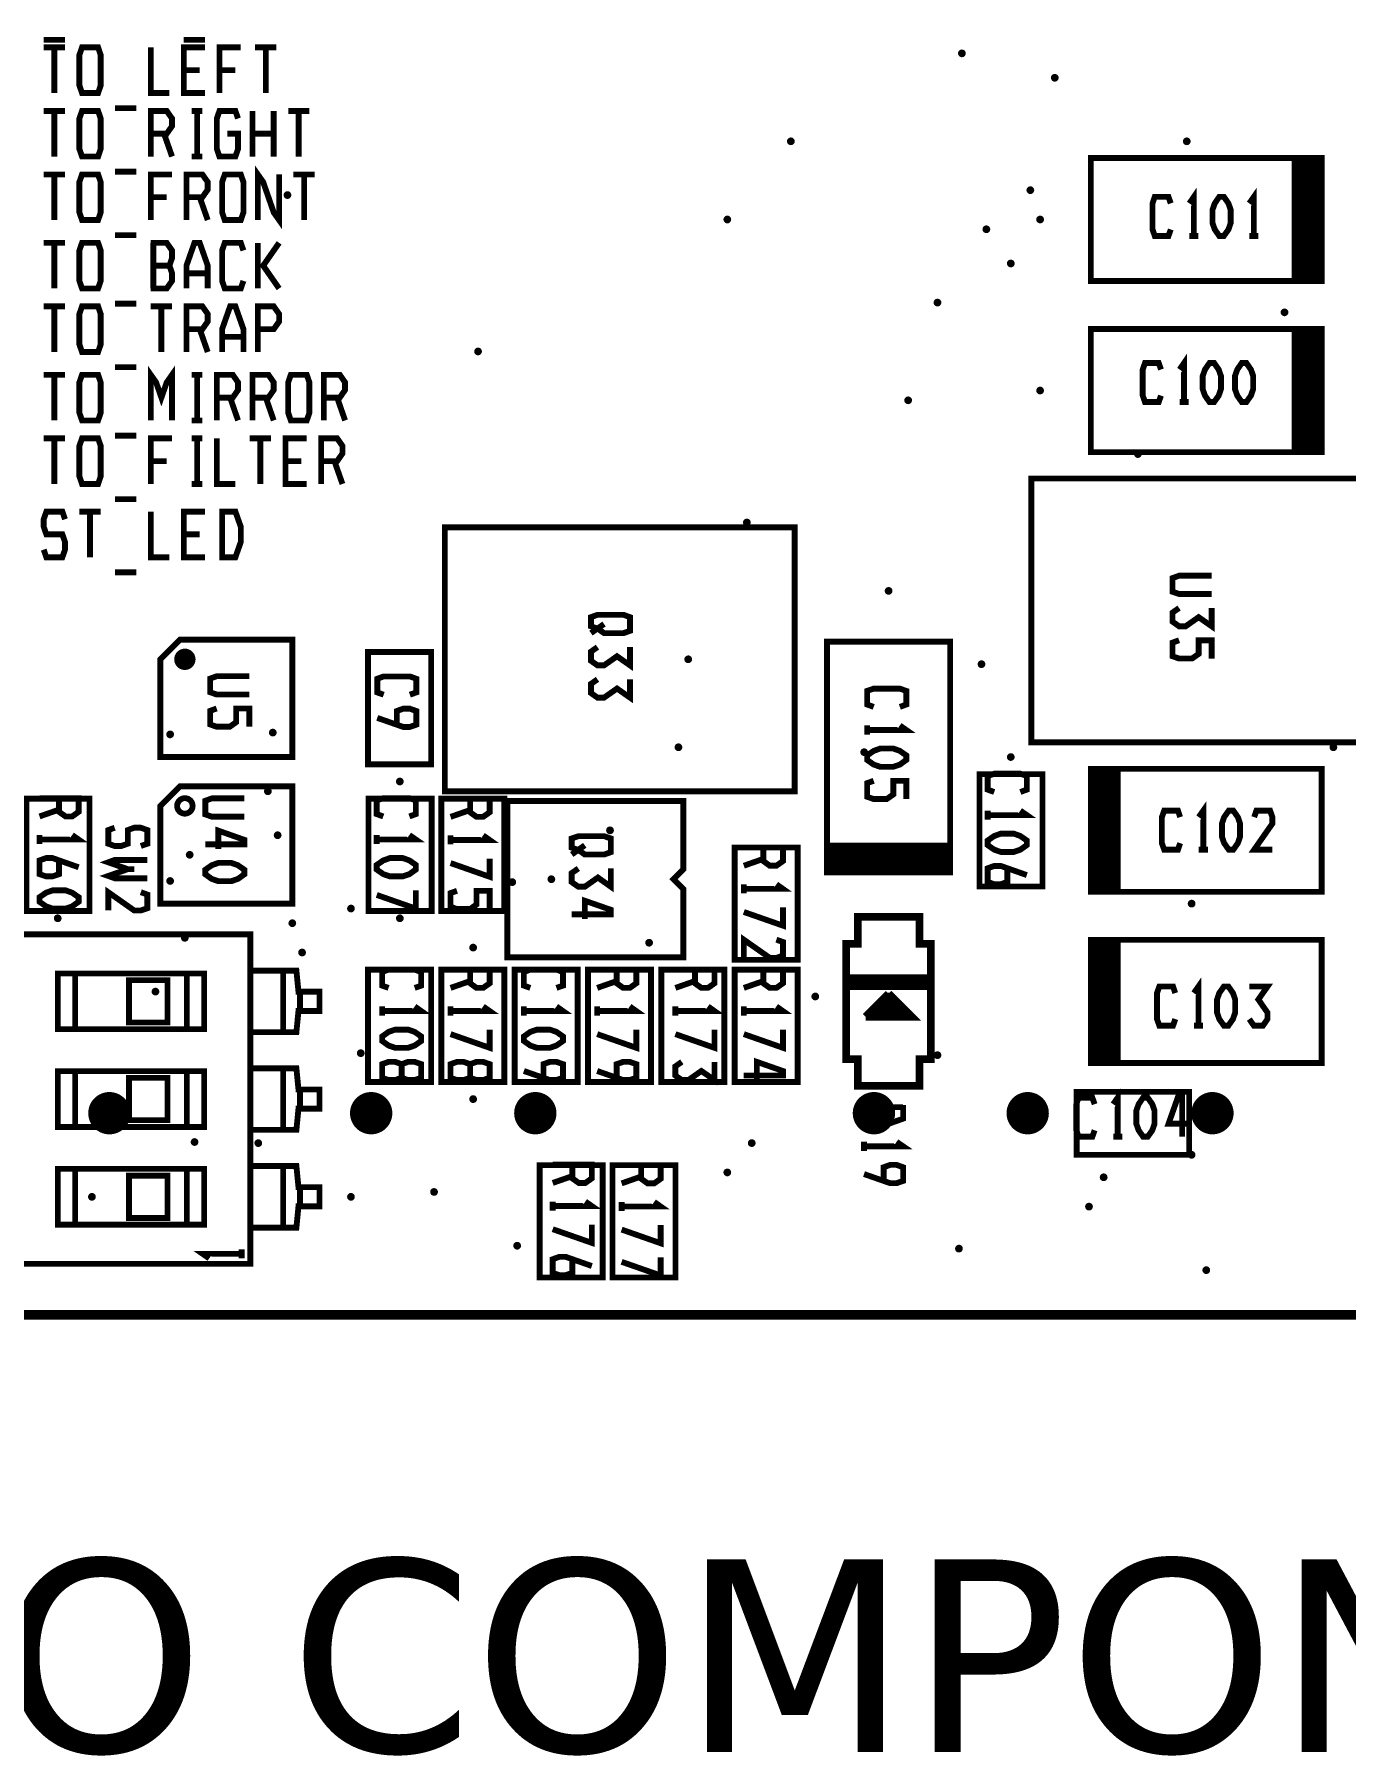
# Model space of a CAD drawing. Extents: x -3 to 440, y 331 to 583.
# Drawn here: x 42.77 to 76.84, y 331.15 to 375.88 of the extents above; entities that cross this region are included whole.
import ezdxf

# ---------------------------------------------------------------- set-up
doc = ezdxf.new("R2010")
doc.units = 0
doc.header["$MEASUREMENT"] = 0
doc.layers.get('0').update_dxf_attribs({"linetype": 'CONTINUOUS'})
for name, color, linetype in [('22-303-0_AST', 7, 'CONTINUOUS'), ('22-303-0_DRL', 1, 'CONTINUOUS'), ('THRUHOLE_NPT', 7, 'CONTINUOUS'), ('THRUHOLE_TAP', 1, 'CONTINUOUS')]:
    doc.layers.add(name, color=color, linetype=linetype)
doc.styles.get("Standard").update_dxf_attribs({"font": 'verdana.ttf', "height": 5})

# ---------------------------------------------------------------- blocks, each defined once
blk = doc.blocks.new('ROUND_28')
at = {"const_width": 0.54991}
blk.add_lwpolyline([(-0.274954, 0, 1), (0.274954, 0, 1)], format="xyb", close=True, dxfattribs=at)
blk = doc.blocks.new('ROUND_116')
at = {"const_width": 0.10033}
blk.add_lwpolyline([(-0.050164, 0, 1), (0.050164, 0, 1)], format="xyb", close=True, dxfattribs=at)
blk = doc.blocks.new('ROUND_117')
at = {"const_width": 0.10033}
blk.add_lwpolyline([(-0.050164, 0, 1), (0.050164, 0, 1)], format="xyb", close=True, dxfattribs=at)
blk = doc.blocks.new('ROUND_108')
at = {"const_width": 0.10033}
blk.add_lwpolyline([(-0.050164, 0, 1), (0.050164, 0, 1)], format="xyb", close=True, dxfattribs=at)

msp = doc.modelspace()

# ---------------------------------------------------------------- linework, layer by layer
at = {"layer": '22-303-0_AST'}
for points, const_width in [([(117.55, 582.606), (117.55, 572.606), (122.551, 572.606), (122.551, 582.606), (137.05, 582.606), (137.05, 342.606), (-2.95, 342.606), (-2.95, 582.606), (117.55, 582.606)], 0.254), ([(43.57, 375.743), (43.016, 375.743)], 0.152), ([(47.21, 375.743), (46.656, 375.743)], 0.152), ([(43.57, 375.545), (43.016, 375.545)], 0.152), ([(43.293, 374.359), (43.293, 375.545)], 0.152), ([(44.012, 374.359), (43.943, 374.557), (43.943, 375.347), (44.012, 375.545), (44.429, 375.545), (44.497, 375.347), (44.497, 374.557), (44.429, 374.359), (44.012, 374.359)], 0.152), ([(46.283, 374.359), (45.798, 374.359), (45.798, 375.545)], 0.152), ([(47.21, 374.359), (46.656, 374.359), (46.656, 375.545), (47.21, 375.545)], 0.152), ([(47.583, 374.359), (47.583, 375.545), (48.137, 375.545)], 0.152), ([(49.064, 375.545), (48.51, 375.545)], 0.152), ([(48.787, 374.359), (48.787, 375.545)], 0.152), ([(47.07, 374.953), (46.656, 374.953)], 0.152), ([(47.997, 374.953), (47.583, 374.953)], 0.152), ([(43.57, 373.894), (43.016, 373.894)], 0.152), ([(43.293, 372.708), (43.293, 373.894)], 0.152), ([(44.012, 372.708), (43.943, 372.906), (43.943, 373.696), (44.012, 373.894), (44.429, 373.894), (44.497, 373.696), (44.497, 372.906), (44.429, 372.708), (44.012, 372.708)], 0.152), ([(45.424, 373.965), (44.87, 373.965)], 0.152), ([(45.798, 373.302), (46.212, 373.302), (46.351, 373.5), (46.351, 373.696), (46.212, 373.894), (45.798, 373.894), (45.798, 372.708)], 0.152), ([(47.139, 373.894), (46.864, 373.894)], 0.152), ([(47.002, 372.708), (47.002, 373.894)], 0.152), ([(47.789, 373.302), (48.066, 373.302), (48.066, 372.906), (47.997, 372.708), (47.583, 372.708), (47.515, 372.906), (47.515, 373.696), (47.583, 373.894), (47.997, 373.894), (48.066, 373.696)], 0.152), ([(48.442, 372.708), (48.442, 373.894)], 0.152), ([(48.993, 372.708), (48.993, 373.894)], 0.152), ([(49.92, 373.894), (49.369, 373.894)], 0.152), ([(49.643, 372.708), (49.643, 373.894)], 0.152), ([(46.143, 373.302), (46.351, 372.708)], 0.152), ([(48.993, 373.302), (48.442, 373.302)], 0.152), ([(47.139, 372.708), (46.864, 372.708)], 0.152), ([(76.224, 372.672), (70.225, 372.672), (70.225, 369.472), (76.224, 369.472), (76.224, 372.672)], 0.152), ([(75.523, 369.472), (75.523, 372.672)], 0.152), ([(75.625, 369.472), (75.625, 372.672)], 0.152), ([(75.724, 369.472), (75.724, 372.672)], 0.152), ([(75.823, 369.472), (75.823, 372.672)], 0.152), ([(75.925, 369.472), (75.925, 372.672)], 0.152), ([(76.024, 369.472), (76.024, 372.672)], 0.152), ([(76.125, 369.472), (76.125, 372.672)], 0.152), ([(76.224, 369.472), (76.224, 372.672)], 0.152), ([(43.57, 372.243), (43.016, 372.243)], 0.152), ([(43.293, 371.057), (43.293, 372.243)], 0.152), ([(44.012, 371.057), (43.943, 371.255), (43.943, 372.045), (44.012, 372.243), (44.429, 372.243), (44.497, 372.045), (44.497, 371.255), (44.429, 371.057), (44.012, 371.057)], 0.152), ([(45.424, 372.314), (44.87, 372.314)], 0.152), ([(45.798, 371.057), (45.798, 372.243), (46.351, 372.243)], 0.152), ([(46.725, 371.651), (47.139, 371.651), (47.278, 371.849), (47.278, 372.045), (47.139, 372.243), (46.725, 372.243), (46.725, 371.057)], 0.152), ([(47.72, 371.057), (47.652, 371.255), (47.652, 372.045), (47.72, 372.243), (48.137, 372.243), (48.206, 372.045), (48.206, 371.255), (48.137, 371.057), (47.72, 371.057)], 0.152), ([(49.133, 372.243), (49.133, 371.057), (48.993, 371.255), (48.719, 372.045), (48.579, 372.243), (48.579, 371.057)], 0.152), ([(50.06, 372.243), (49.506, 372.243)], 0.152), ([(49.783, 371.057), (49.783, 372.243)], 0.152), ([(46.212, 371.651), (45.798, 371.651)], 0.152), ([(47.07, 371.651), (47.278, 371.057)], 0.152), ([(72.302, 370.813), (72.242, 370.645), (71.886, 370.645), (71.828, 370.813), (71.828, 371.491), (71.886, 371.661), (72.242, 371.661), (72.302, 371.491)], 0.152), ([(72.902, 370.645), (72.902, 371.661), (72.785, 371.491)], 0.152), ([(73.562, 370.645), (73.445, 370.813), (73.385, 370.983), (73.385, 371.321), (73.445, 371.491), (73.562, 371.661), (73.682, 371.661), (73.801, 371.491), (73.86, 371.321), (73.86, 370.983), (73.801, 370.813), (73.682, 370.645), (73.562, 370.645)], 0.152), ([(74.461, 370.645), (74.461, 371.661), (74.342, 371.491)], 0.152), ([(43.57, 370.465), (43.016, 370.465)], 0.152), ([(43.293, 369.279), (43.293, 370.465)], 0.152), ([(44.012, 369.279), (43.943, 369.477), (43.943, 370.267), (44.012, 370.465), (44.429, 370.465), (44.497, 370.267), (44.497, 369.477), (44.429, 369.279), (44.012, 369.279)], 0.152), ([(45.424, 370.663), (44.87, 370.663)], 0.152), ([(45.866, 369.873), (46.283, 369.873), (46.351, 370.071), (46.351, 370.267), (46.212, 370.465), (45.798, 370.465)], 0.152), ([(45.866, 369.279), (45.866, 370.465)], 0.152), ([(47.278, 369.279), (47.278, 369.873), (47.07, 370.465), (46.933, 370.465), (46.725, 369.873), (46.725, 369.279)], 0.152), ([(48.206, 369.477), (48.137, 369.279), (47.72, 369.279), (47.652, 369.477), (47.652, 370.267), (47.72, 370.465), (48.137, 370.465), (48.206, 370.267)], 0.152), ([(48.579, 370.465), (48.579, 369.279)], 0.152), ([(49.133, 369.279), (48.719, 369.873), (49.133, 370.465)], 0.152), ([(73.021, 370.645), (72.785, 370.645)], 0.152), ([(74.578, 370.645), (74.342, 370.645)], 0.152), ([(45.798, 369.279), (46.212, 369.279), (46.351, 369.477), (46.351, 369.675), (46.283, 369.873)], 0.152), ([(47.278, 369.675), (46.725, 369.675)], 0.152), ([(43.57, 368.814), (43.016, 368.814)], 0.152), ([(43.293, 367.628), (43.293, 368.814)], 0.152), ([(44.012, 367.628), (43.943, 367.826), (43.943, 368.616), (44.012, 368.814), (44.429, 368.814), (44.497, 368.616), (44.497, 367.826), (44.429, 367.628), (44.012, 367.628)], 0.152), ([(45.424, 368.885), (44.87, 368.885)], 0.152), ([(46.351, 368.814), (45.798, 368.814)], 0.152), ([(46.074, 367.628), (46.074, 368.814)], 0.152), ([(46.725, 368.222), (47.139, 368.222), (47.278, 368.42), (47.278, 368.616), (47.139, 368.814), (46.725, 368.814), (46.725, 367.628)], 0.152), ([(48.206, 367.628), (48.206, 368.222), (47.997, 368.814), (47.86, 368.814), (47.652, 368.222), (47.652, 367.628)], 0.152), ([(48.579, 368.222), (48.993, 368.222), (49.133, 368.42), (49.133, 368.616), (48.993, 368.814), (48.579, 368.814), (48.579, 367.628)], 0.152), ([(47.07, 368.222), (47.278, 367.628)], 0.152), ([(76.224, 368.227), (70.225, 368.227), (70.225, 365.027), (76.224, 365.027), (76.224, 368.227)], 0.152), ([(75.523, 365.027), (75.523, 368.227)], 0.152), ([(75.625, 365.027), (75.625, 368.227)], 0.152), ([(75.724, 365.027), (75.724, 368.227)], 0.152), ([(75.823, 365.027), (75.823, 368.227)], 0.152), ([(75.925, 365.027), (75.925, 368.227)], 0.152), ([(76.024, 365.027), (76.024, 368.227)], 0.152), ([(76.125, 365.027), (76.125, 368.227)], 0.152), ([(76.224, 365.027), (76.224, 368.227)], 0.152), ([(48.206, 368.024), (47.652, 368.024)], 0.152), ([(45.424, 367.234), (44.87, 367.234)], 0.152), ([(46.351, 365.85), (46.351, 367.036), (46.212, 366.838), (46.074, 366.444), (45.937, 366.838), (45.798, 367.036), (45.798, 365.85)], 0.152), ([(72.048, 366.495), (71.988, 366.327), (71.632, 366.327), (71.574, 366.495), (71.574, 367.173), (71.632, 367.343), (71.988, 367.343), (72.048, 367.173)], 0.152), ([(72.648, 366.327), (72.648, 367.343), (72.531, 367.173)], 0.152), ([(73.308, 366.327), (73.191, 366.495), (73.131, 366.665), (73.131, 367.003), (73.191, 367.173), (73.308, 367.343), (73.428, 367.343), (73.547, 367.173), (73.606, 367.003), (73.606, 366.665), (73.547, 366.495), (73.428, 366.327), (73.308, 366.327)], 0.152), ([(74.147, 366.327), (74.03, 366.495), (73.969, 366.665), (73.969, 367.003), (74.03, 367.173), (74.147, 367.343), (74.266, 367.343), (74.385, 367.173), (74.444, 367.003), (74.444, 366.665), (74.385, 366.495), (74.266, 366.327), (74.147, 366.327)], 0.152), ([(43.57, 367.036), (43.016, 367.036)], 0.152), ([(43.293, 365.85), (43.293, 367.036)], 0.152), ([(44.012, 365.85), (43.943, 366.048), (43.943, 366.838), (44.012, 367.036), (44.429, 367.036), (44.497, 366.838), (44.497, 366.048), (44.429, 365.85), (44.012, 365.85)], 0.152), ([(47.139, 367.036), (46.864, 367.036)], 0.152), ([(47.002, 365.85), (47.002, 367.036)], 0.152), ([(47.515, 366.444), (47.929, 366.444), (48.066, 366.642), (48.066, 366.838), (47.929, 367.036), (47.515, 367.036), (47.515, 365.85)], 0.152), ([(48.442, 366.444), (48.856, 366.444), (48.993, 366.642), (48.993, 366.838), (48.856, 367.036), (48.442, 367.036), (48.442, 365.85)], 0.152), ([(49.437, 365.85), (49.369, 366.048), (49.369, 366.838), (49.437, 367.036), (49.851, 367.036), (49.92, 366.838), (49.92, 366.048), (49.851, 365.85), (49.437, 365.85)], 0.152), ([(50.296, 366.444), (50.71, 366.444), (50.847, 366.642), (50.847, 366.838), (50.71, 367.036), (50.296, 367.036), (50.296, 365.85)], 0.152), ([(47.86, 366.444), (48.066, 365.85)], 0.152), ([(48.787, 366.444), (48.993, 365.85)], 0.152), ([(50.641, 366.444), (50.847, 365.85)], 0.152), ([(72.767, 366.327), (72.531, 366.327)], 0.152), ([(47.139, 365.85), (46.864, 365.85)], 0.152), ([(43.57, 365.385), (43.016, 365.385)], 0.152), ([(43.293, 364.199), (43.293, 365.385)], 0.152), ([(44.012, 364.199), (43.943, 364.397), (43.943, 365.187), (44.012, 365.385), (44.429, 365.385), (44.497, 365.187), (44.497, 364.397), (44.429, 364.199), (44.012, 364.199)], 0.152), ([(45.424, 365.456), (44.87, 365.456)], 0.152), ([(45.798, 364.199), (45.798, 365.385), (46.351, 365.385)], 0.152), ([(47.139, 365.385), (46.864, 365.385)], 0.152), ([(47.002, 364.199), (47.002, 365.385)], 0.152), ([(47.997, 364.199), (47.515, 364.199), (47.515, 365.385)], 0.152), ([(48.924, 365.385), (48.371, 365.385)], 0.152), ([(48.647, 364.199), (48.647, 365.385)], 0.152), ([(49.851, 364.199), (49.298, 364.199), (49.298, 365.385), (49.851, 365.385)], 0.152), ([(50.225, 364.793), (50.641, 364.793), (50.779, 364.991), (50.779, 365.187), (50.641, 365.385), (50.225, 365.385), (50.225, 364.199)], 0.152), ([(46.212, 364.793), (45.798, 364.793)], 0.152), ([(49.714, 364.793), (49.298, 364.793)], 0.152), ([(50.57, 364.793), (50.779, 364.199)], 0.152), ([(47.139, 364.199), (46.864, 364.199)], 0.152), ([(68.678, 357.534), (68.678, 357.483), (77.771, 357.483), (77.771, 364.341), (68.678, 364.341), (68.678, 357.534)], 0.152), ([(45.424, 363.805), (44.87, 363.805)], 0.152), ([(43.57, 363.282), (43.501, 363.48), (43.085, 363.48), (43.016, 363.282), (43.016, 363.086), (43.085, 362.888), (43.501, 362.888), (43.57, 362.69), (43.57, 362.492), (43.501, 362.294), (43.085, 362.294), (43.016, 362.492)], 0.152), ([(44.497, 363.48), (43.943, 363.48)], 0.152), ([(44.22, 362.294), (44.22, 363.48)], 0.152), ([(46.283, 362.294), (45.798, 362.294), (45.798, 363.48)], 0.152), ([(47.21, 362.294), (46.656, 362.294), (46.656, 363.48), (47.21, 363.48)], 0.152), ([(47.583, 362.294), (47.997, 362.294), (48.137, 362.69), (48.137, 363.086), (47.997, 363.48), (47.583, 363.48)], 0.152), ([(47.652, 362.294), (47.652, 363.48)], 0.152), ([(47.07, 362.888), (46.656, 362.888)], 0.152), ([(53.438, 356.264), (53.438, 356.213), (62.531, 356.213), (62.531, 363.071), (53.438, 363.071), (53.438, 356.264)], 0.152), ([(45.424, 361.9), (44.87, 361.9)], 0.152), ([(73.364, 361.339), (72.518, 361.339), (72.348, 361.397), (72.348, 361.753), (72.518, 361.814), (73.364, 361.814)], 0.152), ([(72.518, 360.975), (72.348, 360.856), (72.348, 360.62), (72.518, 360.5), (72.689, 360.5), (73.026, 360.737), (73.364, 360.5), (73.364, 360.975)], 0.152), ([(57.405, 360.798), (57.235, 360.737), (57.235, 360.5), (57.405, 360.442), (57.576, 360.323), (58.084, 360.323), (58.251, 360.381), (58.251, 360.737), (58.084, 360.798), (57.405, 360.798)], 0.152), ([(57.576, 360.559), (57.235, 360.323)], 0.152), ([(46.047, 359.642), (46.047, 357.102), (49.476, 357.102), (49.476, 360.15), (46.555, 360.15), (46.047, 359.642)], 0.152), ([(66.57, 354.102), (66.57, 360.102), (63.369, 360.102), (63.369, 354.102), (66.57, 354.102)], 0.152), ([(72.518, 360.137), (72.348, 360.076), (72.348, 359.721), (72.518, 359.662), (72.856, 359.662), (73.026, 359.782), (73.026, 360.137), (73.364, 360.137), (73.364, 359.662)], 0.152), ([(46.88, 359.68), (46.488, 359.68)], 0.152), ([(46.585, 359.817), (46.585, 359.469)], 0.152), ([(46.778, 359.817), (46.59, 359.817)], 0.152), ([(46.722, 359.837), (46.722, 359.446)], 0.152), ([(46.859, 359.736), (46.859, 359.548)], 0.152), ([(51.444, 359.832), (51.444, 356.911), (53.082, 356.911), (53.082, 359.832), (51.444, 359.832)], 0.152), ([(57.405, 359.959), (57.235, 359.84), (57.235, 359.604), (57.405, 359.484), (57.576, 359.484), (57.913, 359.721), (58.251, 359.484), (58.251, 359.959)], 0.152), ([(46.857, 359.543), (46.509, 359.543)], 0.152), ([(48.358, 358.727), (47.51, 358.727), (47.342, 358.786), (47.342, 359.141), (47.51, 359.202), (48.358, 359.202)], 0.152), ([(51.85, 358.722), (51.683, 358.781), (51.683, 359.136), (51.85, 359.197), (52.529, 359.197), (52.699, 359.136), (52.699, 358.781), (52.529, 358.722)], 0.152), ([(57.405, 359.121), (57.235, 359.002), (57.235, 358.766), (57.405, 358.646), (57.576, 358.646), (57.913, 358.882), (58.251, 358.646), (58.251, 359.121)], 0.152), ([(64.583, 358.405), (64.413, 358.466), (64.413, 358.821), (64.583, 358.88), (65.262, 358.88), (65.429, 358.821), (65.429, 358.466), (65.262, 358.405)], 0.152), ([(47.51, 358.364), (47.342, 358.303), (47.342, 357.948), (47.51, 357.889), (47.85, 357.889), (48.018, 358.009), (48.018, 358.364), (48.358, 358.364), (48.358, 357.889)], 0.152), ([(52.191, 357.943), (52.191, 358.298), (52.358, 358.359), (52.529, 358.359), (52.699, 358.298), (52.699, 357.943), (52.529, 357.884), (52.358, 357.884), (51.683, 358.12)], 0.152), ([(64.413, 357.686), (64.413, 357.922)], 0.152), ([(64.413, 357.805), (65.429, 357.805), (65.262, 357.922)], 0.152), ([(64.413, 357.145), (64.583, 357.262), (64.754, 357.323), (65.091, 357.323), (65.262, 357.262), (65.429, 357.145), (65.429, 357.026), (65.262, 356.906), (65.091, 356.848), (64.754, 356.848), (64.583, 356.906), (64.413, 357.026), (64.413, 357.145)], 0.152), ([(64.583, 356.485), (64.413, 356.424), (64.413, 356.068), (64.583, 356.01), (64.921, 356.01), (65.091, 356.129), (65.091, 356.485), (65.429, 356.485), (65.429, 356.01)], 0.152), ([(68.97, 353.736), (68.97, 356.657), (67.332, 356.657), (67.332, 353.736), (68.97, 353.736)], 0.152), ([(67.715, 356.193), (67.545, 356.254), (67.545, 356.609), (67.715, 356.668), (68.393, 356.668), (68.561, 356.609), (68.561, 356.254), (68.393, 356.193)], 0.152), ([(70.225, 353.597), (76.224, 353.597), (76.224, 356.797), (70.225, 356.797), (70.225, 353.597)], 0.152), ([(70.225, 356.797), (70.225, 353.597)], 0.152), ([(70.324, 356.797), (70.324, 353.597)], 0.152), ([(70.425, 356.797), (70.425, 353.597)], 0.152), ([(70.524, 356.797), (70.524, 353.597)], 0.152), ([(70.624, 356.797), (70.624, 353.597)], 0.152), ([(70.725, 356.797), (70.725, 353.597)], 0.152), ([(70.824, 356.797), (70.824, 353.597)], 0.152), ([(70.923, 356.797), (70.923, 353.597)], 0.152), ([(44.205, 353.101), (44.205, 356.022), (42.567, 356.022), (42.567, 353.101), (44.205, 353.101)], 0.152), ([(43.415, 356.033), (43.415, 355.677), (43.585, 355.558), (43.755, 355.558), (43.923, 355.677), (43.923, 356.033), (42.907, 356.033)], 0.152), ([(46.047, 355.832), (46.047, 353.292), (49.476, 353.292), (49.476, 356.34), (46.555, 356.34), (46.047, 355.832)], 0.152), ([(48.231, 355.552), (47.383, 355.552), (47.215, 355.611), (47.215, 355.966), (47.383, 356.027), (48.231, 356.027)], 0.152), ([(53.095, 353.101), (53.095, 356.022), (51.457, 356.022), (51.457, 353.101), (53.095, 353.101)], 0.152), ([(51.84, 355.558), (51.67, 355.619), (51.67, 355.974), (51.84, 356.033), (52.518, 356.033), (52.686, 355.974), (52.686, 355.619), (52.518, 355.558)], 0.152), ([(53.349, 356.022), (53.349, 353.101), (54.987, 353.101), (54.987, 356.022), (53.349, 356.022)], 0.152), ([(54.096, 356.022), (54.096, 355.667), (54.263, 355.547), (54.434, 355.547), (54.604, 355.667), (54.604, 356.022), (53.588, 356.022)], 0.152), ([(43.415, 355.735), (42.907, 355.558)], 0.152), ([(54.096, 355.725), (53.588, 355.547)], 0.152), ([(55.064, 355.959), (59.636, 355.959), (59.636, 354.181), (59.382, 353.927), (59.636, 353.673), (59.636, 351.895), (55.064, 351.895), (55.064, 355.959)], 0.152), ([(67.545, 355.474), (67.545, 355.71)], 0.152), ([(67.545, 355.593), (68.561, 355.593), (68.393, 355.71)], 0.152), ([(72.546, 354.864), (72.488, 354.694), (72.132, 354.694), (72.071, 354.864), (72.071, 355.54), (72.132, 355.71), (72.488, 355.71), (72.546, 355.54)], 0.152), ([(73.148, 354.694), (73.148, 355.71), (73.029, 355.54)], 0.152), ([(73.809, 354.694), (73.689, 354.864), (73.631, 355.032), (73.631, 355.372), (73.689, 355.54), (73.809, 355.71), (73.926, 355.71), (74.045, 355.54), (74.103, 355.372), (74.103, 355.032), (74.045, 354.864), (73.926, 354.694), (73.809, 354.694)], 0.152), ([(74.942, 354.694), (74.469, 354.694), (74.942, 355.372), (74.942, 355.54), (74.883, 355.71), (74.528, 355.71), (74.469, 355.54)], 0.152), ([(45.539, 354.79), (45.709, 354.849), (45.709, 355.204), (45.539, 355.265), (45.368, 355.265), (45.201, 355.204), (45.201, 354.849), (45.031, 354.79), (44.86, 354.79), (44.693, 354.849), (44.693, 355.204), (44.86, 355.265)], 0.152), ([(47.553, 354.714), (47.553, 355.189), (48.231, 354.95), (48.231, 354.834), (47.215, 354.834)], 0.152), ([(67.545, 354.933), (67.715, 355.05), (67.885, 355.111), (68.223, 355.111), (68.393, 355.05), (68.561, 354.933), (68.561, 354.813), (68.393, 354.694), (68.223, 354.636), (67.885, 354.636), (67.715, 354.694), (67.545, 354.813), (67.545, 354.933)], 0.152), ([(42.907, 354.839), (42.907, 355.075)], 0.152), ([(42.907, 354.958), (43.923, 354.958), (43.755, 355.075)], 0.152), ([(51.67, 354.839), (51.67, 355.075)], 0.152), ([(51.67, 354.958), (52.686, 354.958), (52.518, 355.075)], 0.152), ([(53.588, 354.829), (53.588, 355.065)], 0.152), ([(53.588, 354.945), (54.604, 354.945), (54.434, 355.065)], 0.152), ([(56.908, 355.044), (56.737, 354.986), (56.737, 354.747), (56.908, 354.689), (57.075, 354.569), (57.583, 354.569), (57.753, 354.63), (57.753, 354.986), (57.583, 355.044), (56.908, 355.044)], 0.152), ([(57.075, 354.808), (56.737, 354.569)], 0.152), ([(60.969, 354.752), (60.969, 351.831), (62.607, 351.831), (62.607, 354.752), (60.969, 354.752)], 0.152), ([(61.716, 354.752), (61.716, 354.397), (61.883, 354.277), (62.054, 354.277), (62.224, 354.397), (62.224, 354.752), (61.208, 354.752)], 0.152), ([(63.369, 354.803), (66.57, 354.803)], 0.152), ([(63.369, 354.702), (66.57, 354.702)], 0.152), ([(73.265, 354.694), (73.029, 354.694)], 0.152), ([(43.415, 354.415), (43.415, 354.059), (43.247, 354.001), (43.077, 354.001), (42.907, 354.059), (42.907, 354.415), (43.077, 354.476), (43.247, 354.476), (43.923, 354.237)], 0.152), ([(45.368, 354.188), (45.201, 354.188), (44.693, 354.366), (44.86, 354.427), (45.709, 354.427)], 0.152), ([(47.215, 354.173), (47.383, 354.29), (47.553, 354.351), (47.891, 354.351), (48.061, 354.29), (48.231, 354.173), (48.231, 354.054), (48.061, 353.934), (47.891, 353.876), (47.553, 353.876), (47.383, 353.934), (47.215, 354.054), (47.215, 354.173)], 0.152), ([(51.67, 354.298), (51.84, 354.415), (52.01, 354.476), (52.348, 354.476), (52.518, 354.415), (52.686, 354.298), (52.686, 354.178), (52.518, 354.059), (52.348, 354.001), (52.01, 354.001), (51.84, 354.059), (51.67, 354.178), (51.67, 354.298)], 0.152), ([(53.588, 354.346), (54.604, 353.99), (54.604, 354.463)], 0.152), ([(56.908, 354.206), (56.737, 354.087), (56.737, 353.851), (56.908, 353.731), (57.075, 353.731), (57.416, 353.97), (57.753, 353.731), (57.753, 354.206)], 0.152), ([(61.716, 354.455), (61.208, 354.277)], 0.152), ([(63.369, 354.603), (66.57, 354.603)], 0.152), ([(63.369, 354.503), (66.57, 354.503)], 0.152), ([(63.369, 354.402), (66.57, 354.402)], 0.152), ([(63.369, 354.303), (66.57, 354.303)], 0.152), ([(63.369, 354.201), (66.57, 354.201)], 0.152), ([(68.053, 354.211), (68.053, 353.856), (67.885, 353.797), (67.715, 353.797), (67.545, 353.856), (67.545, 354.211), (67.715, 354.272), (67.885, 354.272), (68.561, 354.034)], 0.152), ([(45.709, 353.952), (44.86, 353.952), (44.693, 354.011), (45.201, 354.188)], 0.152), ([(61.208, 353.559), (61.208, 353.795)], 0.152), ([(61.208, 353.675), (62.224, 353.675), (62.054, 353.795)], 0.152), ([(63.369, 354.102), (66.57, 354.102)], 0.152), ([(42.907, 353.46), (43.077, 353.576), (43.247, 353.637), (43.585, 353.637), (43.755, 353.576), (43.923, 353.46), (43.923, 353.34), (43.755, 353.221), (43.585, 353.162), (43.247, 353.162), (43.077, 353.221), (42.907, 353.34), (42.907, 353.46)], 0.152), ([(44.693, 353.114), (44.693, 353.589), (45.368, 353.114), (45.539, 353.114), (45.709, 353.172), (45.709, 353.528), (45.539, 353.589)], 0.152), ([(51.67, 353.518), (52.686, 353.162), (52.686, 353.637)], 0.152), ([(53.755, 353.625), (53.588, 353.566), (53.588, 353.211), (53.755, 353.152), (54.096, 353.152), (54.263, 353.269), (54.263, 353.625), (54.604, 353.625), (54.604, 353.152)], 0.152), ([(57.075, 352.893), (57.075, 353.368), (57.753, 353.132), (57.753, 353.012), (56.737, 353.012)], 0.152), ([(61.208, 353.076), (62.224, 352.72), (62.224, 353.193)], 0.152), ([(63.87, 352.25), (63.87, 349.253), (64.169, 349.253), (64.169, 348.555), (65.77, 348.555), (65.77, 349.253), (66.069, 349.253), (66.069, 352.25), (65.77, 352.25), (65.77, 352.949), (64.169, 352.949), (64.169, 352.25), (63.87, 352.25)], 0.201), ([(42.183, 343.932), (42.183, 352.492), (48.383, 352.492), (48.383, 343.932), (42.183, 343.932)], 0.152), ([(61.208, 351.882), (61.208, 352.355), (61.883, 351.882), (62.054, 351.882), (62.224, 351.941), (62.224, 352.296), (62.054, 352.355)], 0.152), ([(70.225, 349.152), (76.224, 349.152), (76.224, 352.352), (70.225, 352.352), (70.225, 349.152)], 0.152), ([(70.225, 352.352), (70.225, 349.152)], 0.152), ([(70.324, 352.352), (70.324, 349.152)], 0.152), ([(70.425, 352.352), (70.425, 349.152)], 0.152), ([(70.524, 352.352), (70.524, 349.152)], 0.152), ([(70.624, 352.352), (70.624, 349.152)], 0.152), ([(70.725, 352.352), (70.725, 349.152)], 0.152), ([(70.824, 352.352), (70.824, 349.152)], 0.152), ([(70.923, 352.352), (70.923, 349.152)], 0.152), ([(48.383, 351.552), (49.239, 351.552), (49.582, 351.552), (49.636, 351.003), (49.676, 351.003), (50.184, 351.003), (50.184, 350.503), (49.676, 350.503), (49.636, 350.503), (49.582, 349.952), (49.239, 349.952), (48.383, 349.952)], 0.152), ([(49.239, 351.552), (49.239, 349.952)], 0.152), ([(51.444, 351.577), (51.444, 348.656), (53.082, 348.656), (53.082, 351.577), (51.444, 351.577)], 0.152), ([(51.977, 351.102), (51.81, 351.161), (51.81, 351.516), (51.977, 351.577), (52.656, 351.577), (52.826, 351.516), (52.826, 351.161), (52.656, 351.102)], 0.152), ([(53.349, 351.577), (53.349, 348.656), (54.987, 348.656), (54.987, 351.577), (53.349, 351.577)], 0.152), ([(54.096, 351.577), (54.096, 351.222), (54.263, 351.102), (54.434, 351.102), (54.604, 351.222), (54.604, 351.577), (53.588, 351.577)], 0.152), ([(55.254, 351.577), (55.254, 348.656), (56.892, 348.656), (56.892, 351.577), (55.254, 351.577)], 0.152), ([(55.66, 351.102), (55.493, 351.161), (55.493, 351.516), (55.66, 351.577), (56.339, 351.577), (56.509, 351.516), (56.509, 351.161), (56.339, 351.102)], 0.152), ([(57.159, 351.577), (57.159, 348.656), (58.797, 348.656), (58.797, 351.577), (57.159, 351.577)], 0.152), ([(57.906, 351.577), (57.906, 351.222), (58.073, 351.102), (58.244, 351.102), (58.414, 351.222), (58.414, 351.577), (57.398, 351.577)], 0.152), ([(59.064, 351.577), (59.064, 348.656), (60.702, 348.656), (60.702, 351.577), (59.064, 351.577)], 0.152), ([(59.938, 351.577), (59.938, 351.222), (60.105, 351.102), (60.276, 351.102), (60.446, 351.222), (60.446, 351.577), (59.43, 351.577)], 0.152), ([(60.969, 351.577), (60.969, 348.656), (62.607, 348.656), (62.607, 351.577), (60.969, 351.577)], 0.152), ([(61.716, 351.577), (61.716, 351.222), (61.883, 351.102), (62.054, 351.102), (62.224, 351.222), (62.224, 351.577), (61.208, 351.577)], 0.152), ([(47.184, 351.478), (43.385, 351.478), (43.385, 350.028), (47.184, 350.028), (47.184, 351.478)], 0.152), ([(43.834, 350.028), (43.834, 351.478)], 0.152), ([(46.234, 351.303), (46.234, 350.203), (45.234, 350.203), (45.234, 351.303), (46.234, 351.303)], 0.152), ([(46.735, 351.478), (46.735, 350.028)], 0.152), ([(54.096, 351.28), (53.588, 351.102)], 0.152), ([(57.906, 351.28), (57.398, 351.102)], 0.152), ([(59.938, 351.28), (59.43, 351.102)], 0.152), ([(61.716, 351.28), (61.208, 351.102)], 0.152), ([(64.07, 351.351), (63.87, 351.351), (63.87, 351.151)], 0.201), ([(66.069, 351.321), (63.87, 351.321)], 0.201), ([(66.069, 351.151), (63.87, 351.151)], 0.201), ([(64.04, 351.351), (64.04, 351.151)], 0.201), ([(66.069, 351.351), (64.07, 351.351)], 0.201), ([(64.218, 351.351), (64.218, 351.151)], 0.201), ([(64.398, 351.351), (64.398, 351.151)], 0.201), ([(64.578, 351.351), (64.578, 351.151)], 0.201), ([(64.759, 351.351), (64.759, 351.151)], 0.201), ([(64.936, 351.351), (64.936, 351.151)], 0.201), ([(65.117, 351.351), (65.117, 351.151)], 0.201), ([(65.297, 351.351), (65.297, 351.151)], 0.201), ([(65.478, 351.351), (65.478, 351.151)], 0.201), ([(65.658, 351.351), (65.658, 351.151)], 0.201), ([(65.836, 351.351), (65.836, 351.151)], 0.201), ([(66.016, 351.351), (66.016, 351.151)], 0.201), ([(66.069, 351.351), (66.069, 351.151)], 0.201), ([(72.419, 350.292), (72.361, 350.122), (72.005, 350.122), (71.944, 350.292), (71.944, 350.968), (72.005, 351.138), (72.361, 351.138), (72.419, 350.968)], 0.152), ([(73.021, 350.122), (73.021, 351.138), (72.902, 350.968)], 0.152), ([(73.682, 350.122), (73.562, 350.292), (73.504, 350.46), (73.504, 350.8), (73.562, 350.968), (73.682, 351.138), (73.799, 351.138), (73.918, 350.968), (73.976, 350.8), (73.976, 350.46), (73.918, 350.292), (73.799, 350.122), (73.682, 350.122)], 0.152), ([(74.342, 350.292), (74.459, 350.122), (74.698, 350.122), (74.815, 350.292), (74.815, 350.46), (74.578, 350.8), (74.815, 351.138), (74.342, 351.138)], 0.152), ([(49.676, 351.003), (49.676, 350.503)], 0.152), ([(51.81, 350.384), (51.81, 350.62)], 0.152), ([(51.81, 350.5), (52.826, 350.5), (52.656, 350.62)], 0.152), ([(53.588, 350.384), (53.588, 350.62)], 0.152), ([(53.588, 350.5), (54.604, 350.5), (54.434, 350.62)], 0.152), ([(55.493, 350.384), (55.493, 350.62)], 0.152), ([(55.493, 350.5), (56.509, 350.5), (56.339, 350.62)], 0.152), ([(57.398, 350.384), (57.398, 350.62)], 0.152), ([(57.398, 350.5), (58.414, 350.5), (58.244, 350.62)], 0.152), ([(59.43, 350.384), (59.43, 350.62)], 0.152), ([(59.43, 350.5), (60.446, 350.5), (60.276, 350.62)], 0.152), ([(61.208, 350.384), (61.208, 350.62)], 0.152), ([(61.208, 350.5), (62.224, 350.5), (62.054, 350.62)], 0.152), ([(64.97, 350.953), (65.569, 350.353), (64.37, 350.353)], 0.201), ([(64.97, 350.953), (64.37, 350.353)], 0.201), ([(64.718, 350.701), (64.718, 350.353)], 0.201), ([(65.221, 350.701), (64.718, 350.701)], 0.201), ([(64.898, 350.881), (64.898, 350.353)], 0.201), ([(65.041, 350.881), (64.898, 350.881)], 0.201), ([(65.079, 350.843), (65.079, 350.353)], 0.201), ([(65.257, 350.663), (65.257, 350.353)], 0.201), ([(64.538, 350.521), (64.538, 350.353)], 0.201), ([(65.401, 350.521), (64.538, 350.521)], 0.201), ([(65.437, 350.485), (65.437, 350.353)], 0.201), ([(51.81, 349.84), (51.977, 349.959), (52.148, 350.018), (52.485, 350.018), (52.656, 349.959), (52.826, 349.84), (52.826, 349.723), (52.656, 349.604), (52.485, 349.545), (52.148, 349.545), (51.977, 349.604), (51.81, 349.723), (51.81, 349.84)], 0.152), ([(53.588, 349.901), (54.604, 349.545), (54.604, 350.018)], 0.152), ([(55.493, 349.84), (55.66, 349.959), (55.831, 350.018), (56.168, 350.018), (56.339, 349.959), (56.509, 349.84), (56.509, 349.723), (56.339, 349.604), (56.168, 349.545), (55.831, 349.545), (55.66, 349.604), (55.493, 349.723), (55.493, 349.84)], 0.152), ([(57.398, 349.901), (58.414, 349.545), (58.414, 350.018)], 0.152), ([(59.43, 349.901), (60.446, 349.545), (60.446, 350.018)], 0.152), ([(61.208, 349.901), (62.224, 349.545), (62.224, 350.018)], 0.152), ([(73.138, 350.122), (72.902, 350.122)], 0.152), ([(47.184, 348.938), (43.385, 348.938), (43.385, 347.488), (47.184, 347.488), (47.184, 348.938)], 0.152), ([(43.834, 347.488), (43.834, 348.938)], 0.152), ([(46.735, 348.938), (46.735, 347.488)], 0.152), ([(48.383, 349.012), (49.239, 349.012), (49.582, 349.012), (49.636, 348.463), (49.676, 348.463), (50.184, 348.463), (50.184, 347.963), (49.676, 347.963), (49.636, 347.963), (49.582, 347.412), (49.239, 347.412), (48.383, 347.412)], 0.152), ([(49.239, 349.012), (49.239, 347.412)], 0.152), ([(52.318, 348.766), (52.485, 348.707), (52.656, 348.707), (52.826, 348.766), (52.826, 349.121), (52.656, 349.18), (52.485, 349.18), (52.318, 349.121), (52.318, 348.766), (52.148, 348.707), (51.977, 348.707), (51.81, 348.766), (51.81, 349.121), (51.977, 349.18), (52.148, 349.18), (52.318, 349.121)], 0.152), ([(54.096, 348.766), (54.263, 348.707), (54.434, 348.707), (54.604, 348.766), (54.604, 349.121), (54.434, 349.18), (54.263, 349.18), (54.096, 349.121), (54.096, 348.766), (53.926, 348.707), (53.755, 348.707), (53.588, 348.766), (53.588, 349.121), (53.755, 349.18), (53.926, 349.18), (54.096, 349.121)], 0.152), ([(56.001, 348.766), (56.001, 349.121), (56.168, 349.18), (56.339, 349.18), (56.509, 349.121), (56.509, 348.766), (56.339, 348.707), (56.168, 348.707), (55.493, 348.943)], 0.152), ([(57.906, 348.766), (57.906, 349.121), (58.073, 349.18), (58.244, 349.18), (58.414, 349.121), (58.414, 348.766), (58.244, 348.707), (58.073, 348.707), (57.398, 348.943)], 0.152), ([(59.597, 349.18), (59.43, 349.063), (59.43, 348.824), (59.597, 348.707), (59.768, 348.707), (60.105, 348.943), (60.446, 348.707), (60.446, 349.18)], 0.152), ([(61.546, 348.707), (61.546, 349.18), (62.224, 348.943), (62.224, 348.824), (61.208, 348.824)], 0.152), ([(46.234, 348.763), (46.234, 347.663), (45.234, 347.663), (45.234, 348.763), (46.234, 348.763)], 0.152), ([(49.676, 348.463), (49.676, 347.963)], 0.152), ([(72.78, 348.402), (69.859, 348.402), (69.859, 346.764), (72.78, 346.764), (72.78, 348.402)], 0.152), ([(70.923, 347.234), (70.923, 348.25), (70.806, 348.08)], 0.152), ([(64.332, 348.059), (64.332, 347.704), (64.67, 347.584), (65.01, 347.584), (65.348, 347.704), (65.348, 348.059)], 0.152), ([(64.332, 348.001), (65.348, 348.001)], 0.152), ([(70.324, 347.402), (70.263, 347.234), (69.907, 347.234), (69.849, 347.402), (69.849, 348.08), (69.907, 348.25), (70.263, 348.25), (70.324, 348.08)], 0.152), ([(71.584, 347.234), (71.467, 347.402), (71.406, 347.572), (71.406, 347.91), (71.467, 348.08), (71.584, 348.25), (71.703, 348.25), (71.822, 348.08), (71.881, 347.91), (71.881, 347.572), (71.822, 347.402), (71.703, 347.234), (71.584, 347.234)], 0.152), ([(72.719, 347.572), (72.244, 347.572), (72.483, 348.25), (72.6, 348.25), (72.6, 347.234)], 0.152), ([(64.332, 346.866), (64.332, 347.102)], 0.152), ([(64.332, 346.985), (65.348, 346.985), (65.178, 347.102)], 0.152), ([(71.043, 347.234), (70.806, 347.234)], 0.152), ([(43.385, 344.948), (47.184, 344.948), (47.184, 346.398), (43.385, 346.398), (43.385, 344.948)], 0.152), ([(43.834, 346.398), (43.834, 344.948)], 0.152), ([(45.234, 345.123), (45.234, 346.223), (46.234, 346.223), (46.234, 345.123), (45.234, 345.123)], 0.152), ([(46.735, 344.948), (46.735, 346.398)], 0.152), ([(48.383, 346.472), (49.239, 346.472), (49.582, 346.472), (49.636, 345.923), (49.676, 345.923), (50.184, 345.923), (50.184, 345.423), (49.676, 345.423), (49.636, 345.423), (49.582, 344.872), (49.239, 344.872), (48.383, 344.872)], 0.152), ([(49.239, 346.472), (49.239, 344.872)], 0.152), ([(57.54, 343.576), (57.54, 346.497), (55.902, 346.497), (55.902, 343.576), (57.54, 343.576)], 0.152), ([(56.75, 346.508), (56.75, 346.152), (56.92, 346.033), (57.09, 346.033), (57.258, 346.152), (57.258, 346.508), (56.242, 346.508)], 0.152), ([(56.75, 346.21), (56.242, 346.033)], 0.152), ([(57.794, 346.497), (57.794, 343.576), (59.432, 343.576), (59.432, 346.497), (57.794, 346.497)], 0.152), ([(58.541, 346.497), (58.541, 346.142), (58.708, 346.022), (58.879, 346.022), (59.049, 346.142), (59.049, 346.497), (58.033, 346.497)], 0.152), ([(58.541, 346.2), (58.033, 346.022)], 0.152), ([(64.84, 346.086), (64.84, 346.441), (65.01, 346.502), (65.178, 346.502), (65.348, 346.441), (65.348, 346.086), (65.178, 346.027), (65.01, 346.027), (64.332, 346.264)], 0.152), ([(49.676, 345.923), (49.676, 345.423)], 0.152), ([(56.242, 345.314), (56.242, 345.55)], 0.152), ([(56.242, 345.433), (57.258, 345.433), (57.09, 345.55)], 0.152), ([(58.033, 345.304), (58.033, 345.54)], 0.152), ([(58.033, 345.42), (59.049, 345.42), (58.879, 345.54)], 0.152), ([(56.242, 344.831), (57.258, 344.476), (57.258, 344.951)], 0.152), ([(58.033, 344.821), (59.049, 344.465), (59.049, 344.938)], 0.152), ([(48.162, 344.191), (47.146, 344.191), (47.317, 344.072)], 0.152), ([(48.162, 344.308), (48.162, 344.072)], 0.152), ([(56.75, 344.051), (56.75, 343.696), (56.582, 343.637), (56.412, 343.637), (56.242, 343.696), (56.242, 344.051), (56.412, 344.112), (56.582, 344.112), (57.258, 343.874)], 0.152), ([(58.033, 343.983), (59.049, 343.627), (59.049, 344.1)], 0.152)]:
    msp.add_lwpolyline(points, dxfattribs=dict(at, const_width=const_width))
at = {"layer": '22-303-0_AST', "const_width": 0.152}
for points in [[(46.684, 359.843, 0.414214), (46.483, 359.642)], [(46.483, 359.642, 0.414214), (46.684, 359.441)], [(46.885, 359.642, 0.414214), (46.684, 359.843)], [(46.684, 359.441, 0.414214), (46.885, 359.642)], [(46.684, 356.033, 0.414214), (46.483, 355.832)], [(46.885, 355.832, 0.414214), (46.684, 356.033)], [(46.483, 355.832, 0.414214), (46.684, 355.631)], [(46.684, 355.631, 0.414214), (46.885, 355.832)]]:
    msp.add_lwpolyline(points, format="xyb", dxfattribs=at)
at = {"layer": '22-303-0_DRL', "const_width": 0.254}
msp.add_lwpolyline([(117.55, 582.606), (117.55, 572.606), (122.551, 572.606), (122.551, 582.606), (137.05, 582.606), (137.05, 342.606), (-2.95, 342.606), (-2.95, 582.606), (117.55, 582.606)], dxfattribs=at)

# ---------------------------------------------------------------- block references
at = {"layer": '22-303-0_DRL'}
for name, p in [('ROUND_116', (66.875, 375.39)), ('ROUND_117', (69.288, 374.755)), ('ROUND_117', (62.43, 373.104)), ('ROUND_116', (72.717, 373.104)), ('ROUND_117', (49.349, 371.707)), ('ROUND_117', (68.653, 371.834)), ('ROUND_117', (60.779, 371.072)), ('ROUND_117', (67.51, 370.818)), ('ROUND_117', (68.907, 371.072)), ('ROUND_117', (68.145, 369.929)), ('ROUND_117', (66.24, 368.913)), ('ROUND_117', (75.257, 368.659)), ('ROUND_116', (54.302, 367.643)), ('ROUND_116', (65.478, 366.373)), ('ROUND_117', (68.907, 366.627)), ('ROUND_117', (71.447, 364.976)), ('ROUND_117', (61.287, 363.198)), ('ROUND_117', (64.97, 361.42)), ('ROUND_117', (59.763, 359.642)), ('ROUND_117', (67.383, 359.515)), ('ROUND_117', (46.301, 357.691)), ('ROUND_117', (48.968, 357.737)), ('ROUND_117', (59.509, 357.356)), ('ROUND_117', (76.527, 357.356)), ('ROUND_117', (64.335, 357.229)), ('ROUND_117', (68.145, 357.102)), ('ROUND_117', (52.27, 356.467)), ('ROUND_117', (48.841, 356.213)), ('ROUND_117', (49.095, 355.07)), ('ROUND_117', (57.731, 355.197)), ('ROUND_117', (46.809, 354.562)), ('ROUND_117', (46.301, 353.881)), ('ROUND_117', (55.191, 353.851)), ('ROUND_117', (56.207, 353.927)), ('ROUND_117', (72.844, 353.292)), ('ROUND_117', (43.38, 352.911)), ('ROUND_117', (51, 353.165)), ('ROUND_117', (52.27, 352.911)), ('ROUND_117', (46.682, 352.403)), ('ROUND_117', (49.476, 352.784)), ('ROUND_117', (49.73, 352.022)), ('ROUND_117', (54.175, 352.149)), ('ROUND_117', (58.747, 352.276)), ('ROUND_117', (45.92, 351.006)), ('ROUND_117', (63.065, 350.879)), ('ROUND_117', (51.254, 349.406)), ('ROUND_117', (66.24, 349.355)), ('ROUND_28', (44.723, 347.846)), ('ROUND_28', (51.525, 347.846)), ('ROUND_117', (54.175, 348.212)), ('ROUND_28', (55.79, 347.846)), ('ROUND_28', (64.589, 347.846)), ('ROUND_28', (68.584, 347.846)), ('ROUND_28', (73.385, 347.846)), ('ROUND_117', (46.936, 347.097)), ('ROUND_117', (48.592, 347.069)), ('ROUND_117', (61.414, 347.069)), ('ROUND_117', (72.844, 346.764)), ('ROUND_117', (60.779, 346.307)), ('ROUND_117', (70.558, 346.18)), ('ROUND_117', (44.269, 345.672)), ('ROUND_117', (51, 345.672)), ('ROUND_117', (53.159, 345.799)), ('ROUND_117', (70.177, 345.418)), ('ROUND_117', (55.318, 344.402)), ('ROUND_117', (66.798, 344.326)), ('ROUND_117', (73.225, 343.767))]:
    msp.add_blockref(name, p, dxfattribs=at)
at = {"layer": 'THRUHOLE_NPT'}
for p in [(44.723, 347.846), (51.525, 347.846), (55.79, 347.846), (64.589, 347.846), (68.584, 347.846), (73.385, 347.846)]:
    msp.add_blockref('ROUND_28', p, dxfattribs=at)
at = {"layer": 'THRUHOLE_TAP'}
for p in [(66.875, 375.39), (69.288, 374.755), (62.43, 373.104), (72.717, 373.104), (49.349, 371.707), (68.653, 371.834), (60.779, 371.072), (67.51, 370.818), (68.907, 371.072), (68.145, 369.929), (66.24, 368.913), (75.257, 368.659), (54.302, 367.643), (65.478, 366.373), (68.907, 366.627), (71.447, 364.976), (61.287, 363.198), (64.97, 361.42), (59.763, 359.642), (67.383, 359.515), (46.301, 357.691), (48.968, 357.737), (59.509, 357.356), (76.527, 357.356), (64.335, 357.229), (68.145, 357.102), (52.27, 356.467), (48.841, 356.213), (49.095, 355.07), (57.731, 355.197), (46.809, 354.562), (46.301, 353.881), (55.191, 353.851), (56.207, 353.927), (72.844, 353.292), (43.38, 352.911), (51, 353.165), (52.27, 352.911), (46.682, 352.403), (49.476, 352.784), (49.73, 352.022), (54.175, 352.149), (58.747, 352.276), (45.92, 351.006), (63.065, 350.879), (51.254, 349.406), (66.24, 349.355), (54.175, 348.212), (46.936, 347.097), (48.592, 347.069), (61.414, 347.069), (72.844, 346.764), (60.779, 346.307), (70.558, 346.18), (44.269, 345.672), (51, 345.672), (53.159, 345.799), (70.177, 345.418), (55.318, 344.402), (66.798, 344.326), (73.225, 343.767)]:
    msp.add_blockref('ROUND_108', p, dxfattribs=at)

# ---------------------------------------------------------------- texts
at = {"linetype": 'Continuous'}
msp.add_text('LATO COMPONENTI', height=5, dxfattribs=at).set_placement((29.106, 331.248))

doc.saveas('drawing.dxf')
